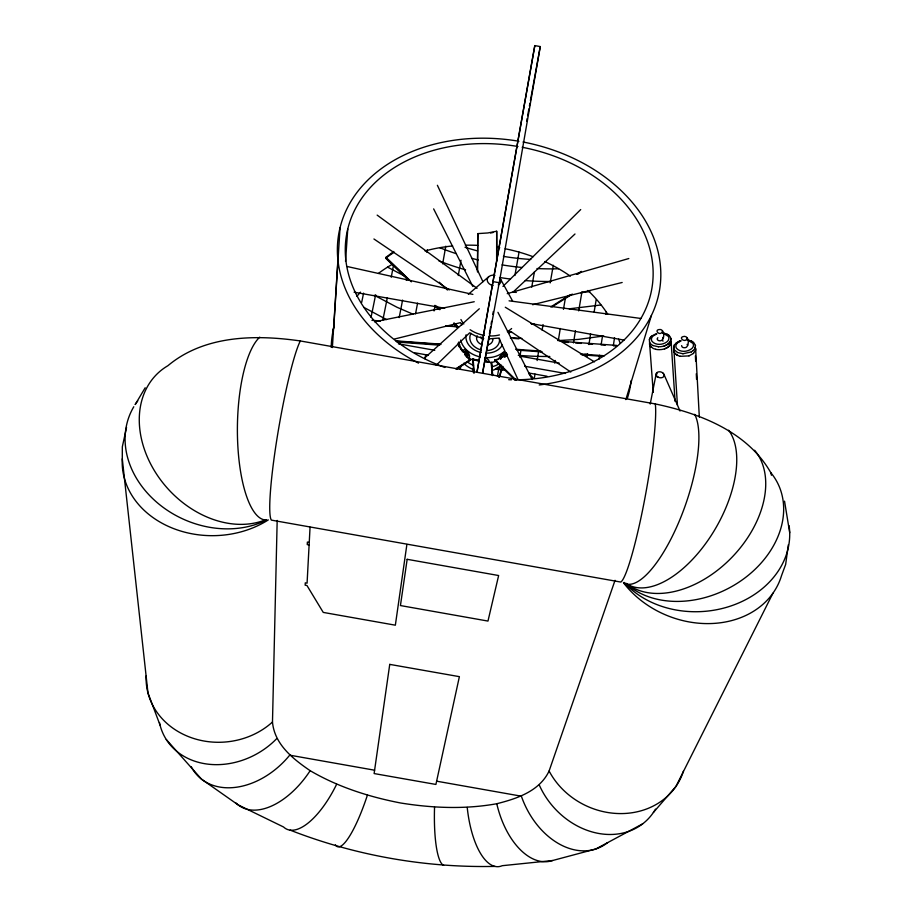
<?xml version="1.0" encoding="UTF-8"?>
<svg xmlns="http://www.w3.org/2000/svg" width="912" height="912" viewBox="0 0 912 912"><rect width="100%" height="100%" fill="white"/><g stroke="black" fill="none" stroke-linecap="round" stroke-linejoin="round"><path stroke-width="1.37" d="M496.63 261.094L496.675 231.226L487.817 232.959L477.842 233.609L477.478 271.97M496.858 255.93L496.675 231.226M160.045 725.097L147.972 692.972L122.288 458.827L122.333 446.777L126.529 427.466M477.409 270.362L477.842 233.609M615.041 580.317L549.104 771.005C539.494 791.263 516.979 798.627 496.778 803.734C464.949 809.48 432.448 808.1 400.63 802.993C369.029 796.871 338.056 787.022 310.16 770.686C293.003 758.966 274.421 744.317 272.483 722.019L277.18 520.421M699.322 417.115L695.605 348.395L695.628 350.117M458.827 346.64L458.896 343.824A24.499 19.152 10.2 0 0 458.656 346.321M693.302 350.482L694.75 348.897L695.446 345.466M687.249 337.964C685.801 344.132 676.67 336.847 684.684 336.368C689.164 336.71 689.187 344.861 686.451 347.233C684.901 348.167 681.549 347.951 681.64 345.614M487.373 361.494L487.373 362.349A3.238 2.006 0.2 0 0 484.511 360.115M673.706 348.11L674.435 344.69L680.295 340.655L675.883 343.129M677.434 405.053L673.888 349.296M680.249 356.273C677.057 355.657 673.045 353.058 673.968 349.307M670.901 338.534C671.004 344.69 663.4 346.913 658.361 346.788M671.164 341.453C670.901 348.612 661.451 350.573 655.694 349.33M662.648 331.045C660.356 337.645 652.319 328.799 660.881 329.551C664.301 330.657 664.962 339.298 661.211 340.586C659.399 341.612 655.66 339.743 657.814 337.702M310.057 527.182L307.082 583.156L305.281 582.836L305.155 585.185L306.956 585.504L323.247 612.408L395.352 625.187L406.889 544.464M649.526 342.376L653.243 392.388M332.378 347.54L337.907 259.852M340.062 227.658L333.735 327.727A151.21 118.594 10.2 0 0 331.216 347.392M345.534 261.402L347.757 229.026M581.309 271.958L581.366 271.366L576.532 274.387M662.705 372.814A4.058 2.93 13.7 0 0 657.062 372.518L656.036 376.337L658.27 377.215M656.435 373.441L656.492 373.111A4.058 2.93 13.7 0 0 657.518 376.759L658.396 377.283A4.058 2.93 13.7 0 0 663.161 377.066A4.058 2.93 13.7 0 0 663.4 373.475L662.625 372.734M788.321 544.829L785.665 564.403L781.504 575.711A90.607 73.929 21.3 0 1 712.215 623.5A90.607 73.929 21.3 0 1 623.58 582.882M458.987 342.171L458.622 344.109L458.44 342.319M575.449 330.782L574.594 336.026A255.748 15.139 -79.3 0 0 573.5 342.923M594.157 311.847L596.174 299.774M605.933 314.344L606.366 311.733M560.287 328.491L559.831 331.204A267.49 13.27 -79.4 0 0 558.326 340.495M578.71 310.889L581.947 291.817M497.439 376.36L499.069 366.761M543.05 324.547L542.594 327.283A266.92 10.203 -79.5 0 0 542.116 330.133M563.456 309.385L565.372 298.167M510.458 338.192L510.56 337.588L521.881 338.42M488.923 336.745L482.573 373.179L499.252 282.72L540.257 46.569L534.808 45.6L476.965 372.176M489.402 333.94L490.622 326.929M491.112 324.125L491.602 321.32M492.822 314.321L493.312 311.516M531.753 287.109L534.432 271.856M477.033 371.902L534.808 45.6M514.892 275.515L519.053 252.054M442.662 263.819L445.797 246.194M461.016 260.216L458.269 275.515M472.849 371.731L473.374 368.676M550.187 282.914L553.31 265.289M426.896 252.43L427.375 249.74M526.646 121.285L527.147 118.514M527.649 115.756L528.914 108.836M529.416 106.066L529.918 103.295M530.431 100.537L540.257 46.569M393.517 265.153L391.248 277.259M435.081 305.383L434.579 308.108A266.942 8.767 -80.3 0 1 434.055 310.946M406.319 280.292L406.82 277.601M417.571 303.149L417.058 305.862A267.535 11.822 -80.4 0 1 415.553 313.796M485.024 361.665L491.511 362.474L491.579 367.844M402.568 300.094L401.576 305.315A255.782 13.76 -80.5 0 1 399.171 317.593M650.21 404.096L655.99 374.752M332.584 332.15L334.1 325.812M625.837 399.604L651.396 315.506M507.494 354.768L504.929 357.071M499.4 377.169L502.957 366.442M498.841 377.294L502.398 366.544M457.858 344.155L469.988 360.206L456.627 369.235M467.411 356.695L469.988 360.206L456.741 368.573M505.442 355.874L501.178 357.721L500.677 358.94L501.178 357.721A3.249 1.197 -49.3 0 1 504.427 354.745A3.249 1.197 -49.3 0 1 504.712 356.877M695.548 350.117L693.473 353.4M694.67 348.886L695.389 347.187M674.515 344.702L673.626 348.11L674.31 349.763M649.378 339.469L651.464 336.209L655.979 333.826M772.931 593.222L675.906 786.486L653.391 812.467M501.178 357.721L494.657 360.286L515.086 379.985M656.458 373.407L656.822 372.757M135.227 404.495L145.19 387.748M479.108 360.343L472.644 359.123L473.875 373.168M356.923 296.309L360.491 292.136M651.521 336.232C647.896 338.705 649.059 344.143 653.038 345.523M502.957 286.414L580.705 209.566M436.21 365.256L469.6 332.857L476.258 336.391L483.713 338.512M512.761 292.376L574.993 233.996M424.753 357.869L479.302 308.769M468.323 294.337L488.638 276.792M393.756 251.473L385.981 257.332L385.947 258.518L408.257 280.052M393.973 252.339L386.015 257.822L409.351 280.337M508.828 333.188L510.994 331.637L570.775 372.039M691.33 351.861L693.371 350.504M693.53 353.423L689.016 355.851M550.745 306.956L569.818 294.907M552.034 306.888L572.303 294.086M455.692 368.893L470.147 359.761M577.684 274.227L580.1 272.711M642.629 823.867L595.764 849.004L552.615 860.518L502.193 865.705A68.446 27.588 86.6 0 1 467.218 807.416M691.387 351.895L682.951 353.776M664.221 345.944C667.493 344.861 671.141 342.376 670.97 338.534C669.978 334.978 666.136 333.325 662.716 333.154L664.643 333.347M681.23 340.814L677.65 342.775A9.348 5.7 -4.6 0 0 676.385 348.122C680.021 352.602 687.454 352.043 691.695 348.692A9.348 5.7 -4.7 0 0 692.915 343.322L688.252 340.461M664.426 348.863C667.641 347.78 671.414 345.306 671.095 341.453L675.085 401.417M656.834 333.929L653.243 335.867A9.291 5.643 -5.2 0 0 651.909 341.179C655.5 345.648 662.876 345.01 667.094 341.726A9.291 5.643 -5.3 0 0 668.382 336.414L663.811 333.575M497.131 359.51L494.657 360.286L497.063 359.75M507.232 293.653L628.801 258.529M394.577 339.013L460.423 322.654L461.939 324.866M532.619 304.722L622.166 282.481M689.039 355.897L680.215 356.318M374.615 321.799L474.24 301.735M603.767 335.981L578.208 339.424L557.836 340.586M490.565 232.993L493.096 232.503M600.848 304.984L569.225 308.815M583.851 354.586L586.53 354.244M580.602 292.752L589.825 291.578M771.438 475.243L770.8 472.667C747.19 431.387 699.584 413.284 655.306 403.936L300.31 340.951C255.417 334.465 204.436 335.126 167.899 365.712A92.215 71.068 48.1 0 0 155.667 472.701A92.215 71.068 48.1 0 0 265.574 519.783M290.153 830.137C355.235 855.536 425.117 867.893 494.977 866.4M371.902 320.317L380.429 320.956M445.763 325.789L458.542 326.735L448.533 326.245M374.718 320.773L380.395 321.195M560.105 341.248L616.717 345.42M513.285 338.398L518.939 338.819M564.22 342.16L568.472 342.467M575.54 342.992L581.206 343.414M588.274 343.927L592.526 344.246M601.019 344.873L605.26 345.181M613.753 345.808L616.58 346.024M488.866 338.888L498.898 338.056L517.925 379.392M515.588 349.25L540.976 351.109M580.465 354.004L604.451 355.76M395.762 340.849L440.815 344.143M397.119 341.384L440.735 344.576M516.899 350.083L542.275 351.941M581.765 354.836L602.912 356.387M397.039 342.057L439.231 345.146M689.062 340.222L687.135 339.982L691.581 341.065M658.373 346.742L652.981 345.568M682.963 353.731L677.502 352.545M509.067 300.823L640.828 318.448M309.248 542.401L307.378 542.07L307.253 544.601L309.111 544.931M374.604 770.207L289.708 755.17A70.817 51.197 -46.4 0 1 191.292 766.775M436.631 781.185L521.379 796.199A70.794 51.083 66.6 0 0 607.574 842.62M493.198 281.648L499.252 282.72M354.073 292.171L444.691 308.256M530.693 323.521L624.07 340.096M519.908 356.147L559.193 363.113M398.373 343.824L434.773 350.288M524.753 366.259L565.337 373.453M414.55 352.739L428.446 355.213M497.006 367.376L503.96 368.608M528.983 373.054L547.052 376.257M347.233 266.521L472.883 294.405M478.709 360.833L472.644 359.123L477.375 360.787M655.728 349.285L653.197 348.475L650.005 345.751M508.964 331.409L511.507 332.481L511.393 331.786M413.239 314.287L397.028 307.276L374.251 295.249M405.92 276.803L387.6 267.136M386.551 319.576L363.774 307.333M505.294 307.241L594.453 361.859M691.535 341.111L693.553 342.296L695.514 345.466M667.082 334.214L669.009 335.422M677.559 352.499L674.242 349.786M675.735 354.209L677.696 355.463M373.931 238.99L449.297 289.936M377.158 215.118L477.056 288.295M439.299 282.23L447.45 290.016M443.54 286.482L445.58 288.42M528.88 373.726L532.95 377.625M494.988 359.659L516.454 380.338M385.981 257.332L411.369 281.819M436.745 306.295L439.789 309.236M454.005 322.939L458.063 326.861M435.731 305.794L439.801 309.715M454.005 323.418L457.049 326.348M434.625 305.497L438.683 309.407M453.902 324.091L456.946 327.02M166.269 739.507L201.575 779.213L238.055 804.829L283.575 827.002A68.457 27.736 -66.5 0 0 336.619 784.286M687.101 344.371L687.671 345.306M662.614 337.451L663.161 338.375M651.339 347.21L649.424 344.086M464.675 354.529L466.955 357.424M458.645 345.295L463.615 351.85A3.249 1.596 54.9 0 1 466.579 353.457A3.249 1.596 54.9 0 1 467.491 356.98M458.622 345.363L462.395 351.382M500.403 278.878L512.624 301.085M497.941 312.326L532.141 379.472M433.645 208.894L472.815 286.436M437.384 185.284L482.938 281.683M663.879 374.216L680.044 411.038M465.063 349.171L466.135 351.622M618.644 339.161L620.092 343.015M662.488 339.891L662.978 341.213M673.888 351.017L674.504 352.682M784.537 501.155L789.712 532.745M491.511 362.474L492.708 375.083M491.306 362.987L492.503 375.584M491.978 372.05L492.241 374.843M473.054 358.644L474.286 372.689M695.4 355.794L695.674 361.323M696.289 373.772L696.563 379.301M754.589 450.254A92.648 62.027 -46.2 0 1 732.165 557.072A92.648 62.027 -46.2 0 1 626.441 583.52M770.8 472.667A92.18 71.17 -27.8 0 1 745.72 577.33A92.18 71.17 -27.8 0 1 626.236 583.714M789.119 525.711A91.553 75.058 -4.3 0 1 731.413 605.785A91.553 75.058 -4.3 0 1 624.15 582.415M266.703 519.92A91.588 75.046 24.6 0 1 157.309 502.74A91.588 75.046 24.6 0 1 133.79 406.752M135.295 404.347A91.588 75.046 24.6 0 1 137.758 400.87M268.333 519.897A90.641 73.986 -0.9 0 1 171.103 527.581A90.641 73.986 -0.9 0 1 122.288 458.827M655.306 403.936A93.343 9.679 -79.7 0 1 644.066 502.523A93.343 9.679 -79.7 0 1 620.81 582.061L271.366 520.114A93.366 9.359 -80.2 0 1 277.168 437.452A93.366 9.359 -80.2 0 1 300.31 340.951M694.648 414.322A93.286 30.073 -70.5 0 1 678.927 521.903A93.286 30.073 -70.5 0 1 623.466 582.643M728.62 430.236A93.035 47.994 -59.9 0 1 709.593 537.932A93.035 47.994 -59.9 0 1 625.86 583.281M265.996 520.022A93.32 29.765 -89.3 0 1 237.553 439.641A93.32 29.765 -89.3 0 1 259.76 337.155M272.483 722.019A73.952 65.162 -4.7 0 1 190.585 737.42A73.952 65.162 -4.7 0 1 146.148 675.94M683.453 771.107A73.929 65.117 25 0 1 620.719 813.584A73.929 65.117 25 0 1 549.104 771.005M655.5 809.126A72.379 59.633 49.9 0 1 596.984 833.123A72.379 59.633 49.9 0 1 539.311 785.107M552.615 860.518A69.449 40.162 78.1 0 1 496.778 803.734M443.642 865.385A67.83 13.988 -86.4 0 1 434.545 807.131M367.376 795.241A67.83 14.159 -73.6 0 1 335.399 844.808M310.16 770.686A69.46 40.299 -57.9 0 1 236.071 803.05M276.746 738.606A72.401 59.725 -29.6 0 1 206.762 764.005A72.401 59.725 -29.6 0 1 159.463 722.532M522.154 147.265A154.994 116.702 10.2 0 1 653.095 276.53A154.994 116.702 10.2 0 1 514.3 379.791M511.495 379.768A154.994 116.702 10.2 0 1 508.679 379.7M444.931 367.479A154.994 116.702 10.2 0 1 349.729 222.129A154.994 116.702 10.2 0 1 517.97 146.501M498.739 359.134A4.948 1.824 -49.3 0 1 503.663 353.058A4.948 1.824 -49.3 0 1 504.883 356.011M492.833 338.534A8.242 6.418 10.2 0 1 487.817 344.987M481.525 344.531A8.242 6.418 10.2 0 1 477.158 335.753M482.459 339.241A4.286 3.329 10.2 0 1 480.852 336.893M499.445 338.341A14.957 11.651 10.2 0 1 486.586 350.596M481.411 350.037A14.957 11.651 10.2 0 1 471.014 333.29M502.295 345.112A19.038 14.82 10.2 0 1 487.225 353.149M481.034 352.534A19.038 14.82 10.2 0 1 466.089 334.784M504.302 351.359A24.692 19.22 10.2 0 1 485.355 357.629M480.214 356.934A24.692 19.22 10.2 0 1 460.674 340.108M484.705 358.234A4.913 3.044 0.2 0 1 488.718 362.383M462.772 351.941A4.879 2.405 54.9 0 1 465.2 350.026A4.879 2.405 54.9 0 1 469.235 354.711A4.879 2.405 54.9 0 1 468.198 358.234M500.426 357.059A3.249 1.197 -49.3 0 1 501.395 355.726M503.162 354.289A3.249 1.197 -49.3 0 1 504.074 354.073M465.325 351.291A3.249 1.596 54.9 0 1 465.907 351.565M466.499 352.009A3.249 1.596 54.9 0 1 467.582 353.263M468.289 354.722A3.249 1.596 54.9 0 1 468.426 355.395M378.434 273.418A143.936 112.871 10.2 0 1 392.525 264.195M425.049 250.971A143.936 112.871 10.2 0 1 452.66 245.955M465.382 245.214A143.936 112.871 10.2 0 1 477.728 245.362M497.029 247.3A143.936 112.871 10.2 0 1 499.753 247.745M505.145 248.748A143.936 112.871 10.2 0 1 533.053 256.705M544.726 261.55A143.936 112.871 10.2 0 1 570.353 276.154M587.932 290.461A143.936 112.871 10.2 0 1 607.677 314.116M631.184 380.509A151.21 118.594 10.2 0 1 627.308 398.487M523.009 141.998A162.838 122.618 10.2 0 1 660.619 268.367A162.838 122.618 10.2 0 1 539.197 384.955M418.517 363.124A162.838 122.618 10.2 0 1 345.705 211.39A162.838 122.618 10.2 0 1 518.928 141.257M506.434 352.522A24.59 19.186 10.2 0 1 505.031 354.688M496.607 360.947A24.59 19.186 10.2 0 1 490.736 362.6M473.157 360.229A24.59 19.186 10.2 0 1 468.779 357.766M461.153 349.205A24.59 19.186 10.2 0 1 459.568 344.2M506.901 353.605A24.499 19.152 10.2 0 1 506.069 355.999M497.827 364.561A24.499 19.152 10.2 0 1 492.286 366.704M473.51 365.336A24.499 19.152 10.2 0 1 467.993 362.395M501.566 365.222A24.43 19.118 10.2 0 1 491.534 370.625M472.826 369.269A24.43 19.118 10.2 0 1 463.649 363.261M506.559 353.833A24.43 19.118 10.2 0 1 506.365 356.33M499.502 277.624A6.897 5.244 10.2 0 1 498.237 284.932M493.153 285.593A6.897 5.244 10.2 0 1 487.27 279.22A6.897 5.244 10.2 0 1 494.977 275.264M511.621 328.514A29.583 22.789 10.2 0 1 507.38 331.717M499.491 334.932A29.583 22.789 10.2 0 1 489.448 335.947M484.272 335.388A29.583 22.789 10.2 0 1 470.125 329.722M463.82 323.988A29.583 22.789 10.2 0 1 460.936 319.508M534.352 378.172A266.92 10.203 -79.5 0 1 535.002 374.057M537.134 360.548A266.92 10.203 -79.5 0 1 538.661 351.086M550.791 281.489A229.06 170.909 9.9 0 1 525.244 280.577M510.481 279.061A229.06 170.909 9.9 0 1 499.799 277.499M505.157 370.249A270.248 192.056 9.9 0 1 495.33 369.041M425.722 354.665A266.942 8.767 -80.3 0 1 424.924 358.758M387.304 297.802A255.098 16.222 -80.6 0 1 382.846 320.021M363.58 293.117A243.538 19.118 -80.8 0 1 361.676 302.419M519.806 357.173A277.499 7.501 -79.7 0 1 520.912 350.482M549.845 356.489A271.434 195.43 9.9 0 1 518.278 355.315M534.478 324.182A258.495 189.514 9.9 0 1 531.753 324.056M516.306 292.444A243.869 181.579 9.9 0 1 513.627 292.148M478.196 259.988A230.918 174.044 9.9 0 1 471.652 258.301M456.137 253.639A230.918 174.044 9.9 0 1 439.709 247.688M558.52 268.778A230.918 174.044 9.9 0 1 536.974 268.55M522.154 267.501A230.918 174.044 9.9 0 1 502.033 264.89M613.354 345.682A243.481 20.429 -79 0 1 614.528 337.657M554.758 363.147A267.49 13.27 -79.4 0 1 555.169 360.457M587.191 356.284A255.052 17.602 -79.2 0 1 587.567 353.708M588.947 344.565A255.052 17.602 -79.2 0 1 590.6 333.883M530.773 259.441A207.469 155.53 9.9 0 1 503.424 256.386M477.58 250.914A207.469 155.53 9.9 0 1 465.006 247.277M599.047 359.146A240.346 18.32 -79.1 0 1 599.617 355.224M601.179 344.576A240.346 18.32 -79.1 0 1 602.433 336.414M465.576 269.849A229.06 170.909 9.9 0 1 438.832 260.843M460.765 366.578A279.289 2.633 -80 0 1 460.275 369.303M375.63 294.747A240.403 17.032 -80.7 0 1 371.024 317.342M389.743 664.381L374.125 773.558L435.913 784.445L459.386 676.658L389.743 664.381M407.162 559.307L400.436 605.557L487.977 621.072L498.636 575.529L407.162 559.307"/></g></svg>
